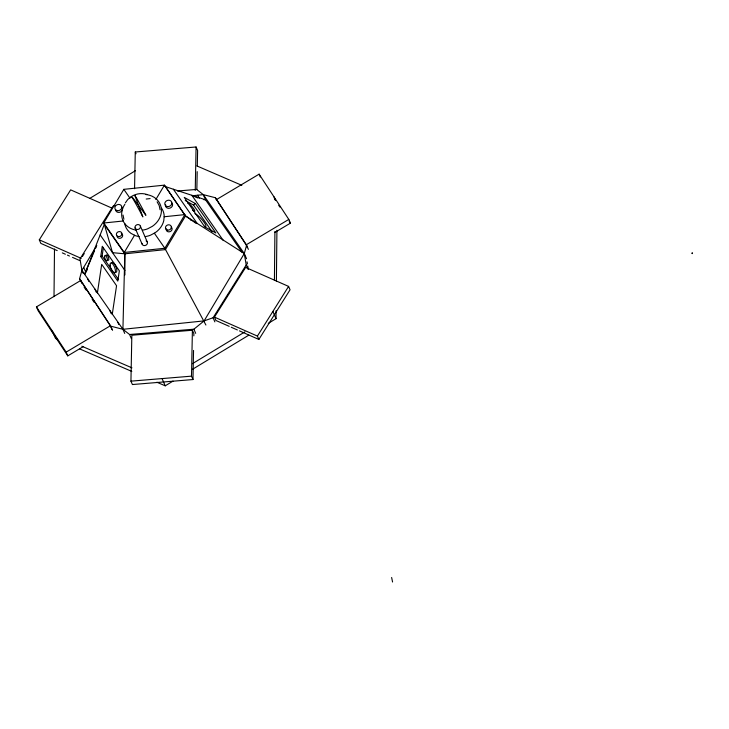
<?xml version="1.0" encoding="UTF-8"?>
<svg xmlns="http://www.w3.org/2000/svg" width="729" height="729" viewBox="0 0 729 729"><rect width="100%" height="100%" fill="white"/><g stroke="black" fill="none" stroke-linecap="round" stroke-linejoin="round"><path stroke-width="1.09" d="M54.01 296.648L54.493 249.045M274.423 280.2L274.915 231.467M268.254 323.384L276.027 318.673L276.109 310.736M276.4 281.276L276.92 230.273M134.555 188.738L135.275 151.996L196.083 146.985L197.614 150.493L197.304 166.084M193.54 350.43L192.975 379.545L132.414 384.538L130.938 381.149L131.84 335.231L192.401 330.237L193.868 333.627L193.832 335.869M192.975 379.545L191.499 376.155L192.401 330.237M195.235 190.415L196.083 146.985M196.848 189.467L197.195 171.652M100.72 256.562L102.27 246.274L119.346 270.823L117.797 281.112L100.72 256.562L102.106 256.016L103.345 247.787M97.367 293.176L101.695 264.372L116.558 285.722L112.23 314.527M80.5 280.765L79.598 278.697L81.912 270.368L95.909 246.903M192.192 195.782L203.282 194.634L215.429 197.741L246.602 245.226L244.288 253.555L204.111 320.888L193.887 329.198L129.571 334.493L122.919 329.298L81.912 270.368L79.98 258.95L113.123 206.17L115.118 205.478M84.564 274.496L104.32 224.35L103.737 223.01L123.83 189.34L164.426 185.139L185.512 215.939L196.402 223.575M84.591 274.505L94.588 250.612M95.453 248.534L96.757 245.418M85.22 273.557L87.334 269.584M134.537 235.221L124.24 252.471L124.823 253.81L124.914 274.933M155.842 199.509L164.426 185.139L185.512 215.939L244.288 253.555L246.539 258.731M185.512 215.939L165.419 249.61L124.823 253.81L112.53 252.671L104.32 224.35L124.823 253.81L122.919 329.298L124.714 333.435M57.199 250.612L40.842 243.386L39.293 239.841L70.667 189.868L111.573 207.938M82.423 256.444L84.236 253.555M79.598 278.697L110.772 326.182L122.919 329.298L204.111 320.888L213.078 317.753L246.211 264.973L244.288 253.555L203.282 194.634L196.62 189.431L177.439 191.016M229.207 326.346L215.912 320.478L214.444 317.106L245.627 267.425L288.593 286.406L290.06 289.777L258.868 339.459L239.44 330.866M258.868 339.459L257.41 336.087L288.593 286.406M125.352 202.862L127.73 199.536L130.919 196.775M185.266 200.539L193.577 205.122L195.354 203.537L215.839 232.979L204.758 226.856L184.273 197.413L195.354 203.537M190.469 219.42L190.688 220.122M89.785 198.379L135.466 170.686M192.438 363.68L244.917 331.868M156.872 382.224L165.219 385.823L173.001 381.112M192.438 369.33L248.808 335.167M83.152 346.694L67.779 355.861L38.072 310.609L36.45 306.882L80.646 280.537L110.352 325.79L111.974 329.517M274.933 232.387L290.434 223.147L288.812 219.42L259.105 174.167L216.477 199.582L246.174 244.826L247.395 247.632M67.779 355.861L66.157 352.125L110.352 325.79M246.174 244.826L288.812 219.42M131.284 196.593C135.886 193.622 141.736 192.748 146.957 194.47M146.192 199.035L150.138 198.589M123.438 220.969L103.737 223.01L124.24 252.471L164.836 248.27L184.929 214.599L164.134 216.759M130.938 381.149L191.499 376.155M203.564 199.6L205.523 199.801L242.055 252.289M165.009 186.478L205.523 199.801L203.282 194.634M196.921 165.948L241.828 185.321M81.821 346.211L131.949 367.835M57.664 339.422L55.577 338.52L52.351 331.103M79.598 348.881L131.803 371.407M214.444 317.106L257.41 336.087M39.293 239.841L81.22 258.367M231.257 327.257L237.39 329.964M62.311 252.872L65.382 254.23M67.423 255.132L69.465 256.034M72.535 257.392L79.689 260.554M197.705 197.969L191.855 195.308L223.384 240.616M193.577 205.122L212.148 231.804M173.356 189.23L197.213 223.502M123.83 189.34L130.008 198.224M154.329 233.171L164.836 248.27L205.906 325.025M100.165 234.902L124.896 270.441M102.106 256.016L118.563 279.654M274.341 198.643L275.58 200.53M278.678 205.241L279.918 207.127M289.194 221.261L290.434 223.147M84.127 287.098L85.976 289.923M92.173 299.355L94.023 302.18M36.45 306.882L66.157 352.125M157.109 201.815L159.186 205.542L160.061 209.733M273.958 196.794L275.243 199.737M259.105 174.167L260.326 176.965M246.602 245.226L248.398 249.364M272.883 311.438L276.027 318.673M246.211 264.973L248.015 269.11M215.429 197.741L216.322 199.81M197.851 195.19L199.199 198.297M213.078 317.753L214.873 321.89M135.275 151.996L136.041 153.746M193.887 329.198L195.682 333.335M140.378 226.118A2.807 2.415 -23.5 0 1 137.034 229.489A2.807 2.415 -23.5 0 1 135.776 225.489A2.807 2.415 -23.5 0 1 140.378 226.118L147.376 242.21M135.084 227.949L142.073 244.042M162.075 378.579L165.219 385.823M129.571 334.493L131.375 338.63M117.888 322.446L118.781 324.514M109.815 310.463L111.163 313.561M94.952 289.112L96.301 292.211M110.772 326.182L112.567 330.319M83.698 267.37L85.493 271.507M87.471 278.36L88.82 281.467M81.912 270.368L83.261 273.475M80.646 280.537L81.858 283.335M123.028 215.064L123.903 219.256M391.637 577.496L392.567 582.015M247.058 261.848L247.413 263.916M247.76 265.994L248.288 269.11M161.574 208.193A20.312 17.505 -23.5 0 1 164.198 215.948L163.788 220.632A20.312 17.505 -23.5 0 1 155.14 232.751L150.456 235.212A20.312 17.505 -23.5 0 1 145.344 236.561M139.157 236.57A20.312 17.505 -23.5 0 1 135.275 235.613L131.001 233.38A20.312 17.505 -23.5 0 1 124.677 223.502M171.561 202.607A3.627 3.126 -23.5 0 1 170.003 208.111A3.627 3.126 -23.5 0 1 165.629 204.658M194.88 213.624A8.639 1.795 48.1 0 1 203.573 221.58A8.639 1.795 48.1 0 1 204.348 226.282M187.581 203.072A5.458 1.13 48.1 0 1 193.659 208.64A5.458 1.13 48.1 0 1 192.565 210.244M111.728 262.832A5.349 1.977 68.5 0 1 115.911 266.413A5.349 1.977 68.5 0 1 115.674 272.382M105.942 255.56A2.88 1.066 68.5 0 1 107.509 255.669A2.88 1.066 68.5 0 1 108.821 259.324A2.88 1.066 68.5 0 1 107.482 259.852M146.082 240.843A2.807 2.415 -23.5 0 1 146.119 245.117A2.807 2.415 -23.5 0 1 141.982 243.413M145.709 194.506A20.312 17.505 -23.5 0 1 161.109 207.246A20.312 17.505 -23.5 0 1 152.361 226.336L147.668 228.806A20.312 17.505 -23.5 0 1 142.556 230.145M136.378 230.164A20.312 17.505 -23.5 0 1 124.878 204.284M121.515 206.817A3.554 3.062 -23.5 0 1 120.422 212.03A3.554 3.062 -23.5 0 1 115.592 209.642M121.278 233.499A2.843 2.451 -23.5 0 1 121.306 237.827A2.843 2.451 -23.5 0 1 117.114 236.096M171.251 227.083A3.034 2.615 -23.5 0 1 169.948 231.685A3.034 2.615 -23.5 0 1 166.294 228.797M692.04 253.127C692.249 254.703 692.914 251.997 692.04 253.127M133.216 198.334L131.776 197.067L132.778 198.57A18.772 0.811 62.3 0 1 140.67 212.704L142.848 216.914L134.847 195.454L135.849 196.958A18.772 0.811 62.3 0 1 143.731 211.1L145.918 215.301L133.216 198.334M110.079 265.092A5.349 1.977 68.5 0 0 114.289 272.928A5.349 1.977 68.5 0 0 113.924 265.711A5.349 1.977 68.5 0 0 110.079 265.092M104.539 256.644A2.88 1.066 68.5 0 0 106.799 260.864A2.88 1.066 68.5 0 0 106.607 256.982A2.88 1.066 68.5 0 0 104.539 256.644M167.661 230.118A3.034 2.615 -23.5 0 0 171.279 226.482A3.034 2.615 -23.5 0 0 166.303 225.799A3.034 2.615 -23.5 0 0 167.661 230.118M117.442 210.672A3.554 3.062 -23.5 0 0 121.679 206.398A3.554 3.062 -23.5 0 0 115.847 205.605A3.554 3.062 -23.5 0 0 117.442 210.672M167.415 206.58A3.627 3.126 -23.5 0 0 171.743 202.215A3.627 3.126 -23.5 0 0 165.793 201.404A3.627 3.126 -23.5 0 0 167.415 206.58M118.444 236.57A2.843 2.451 -23.5 0 0 121.834 233.152A2.843 2.451 -23.5 0 0 117.169 232.515A2.843 2.451 -23.5 0 0 118.444 236.57"/></g></svg>
